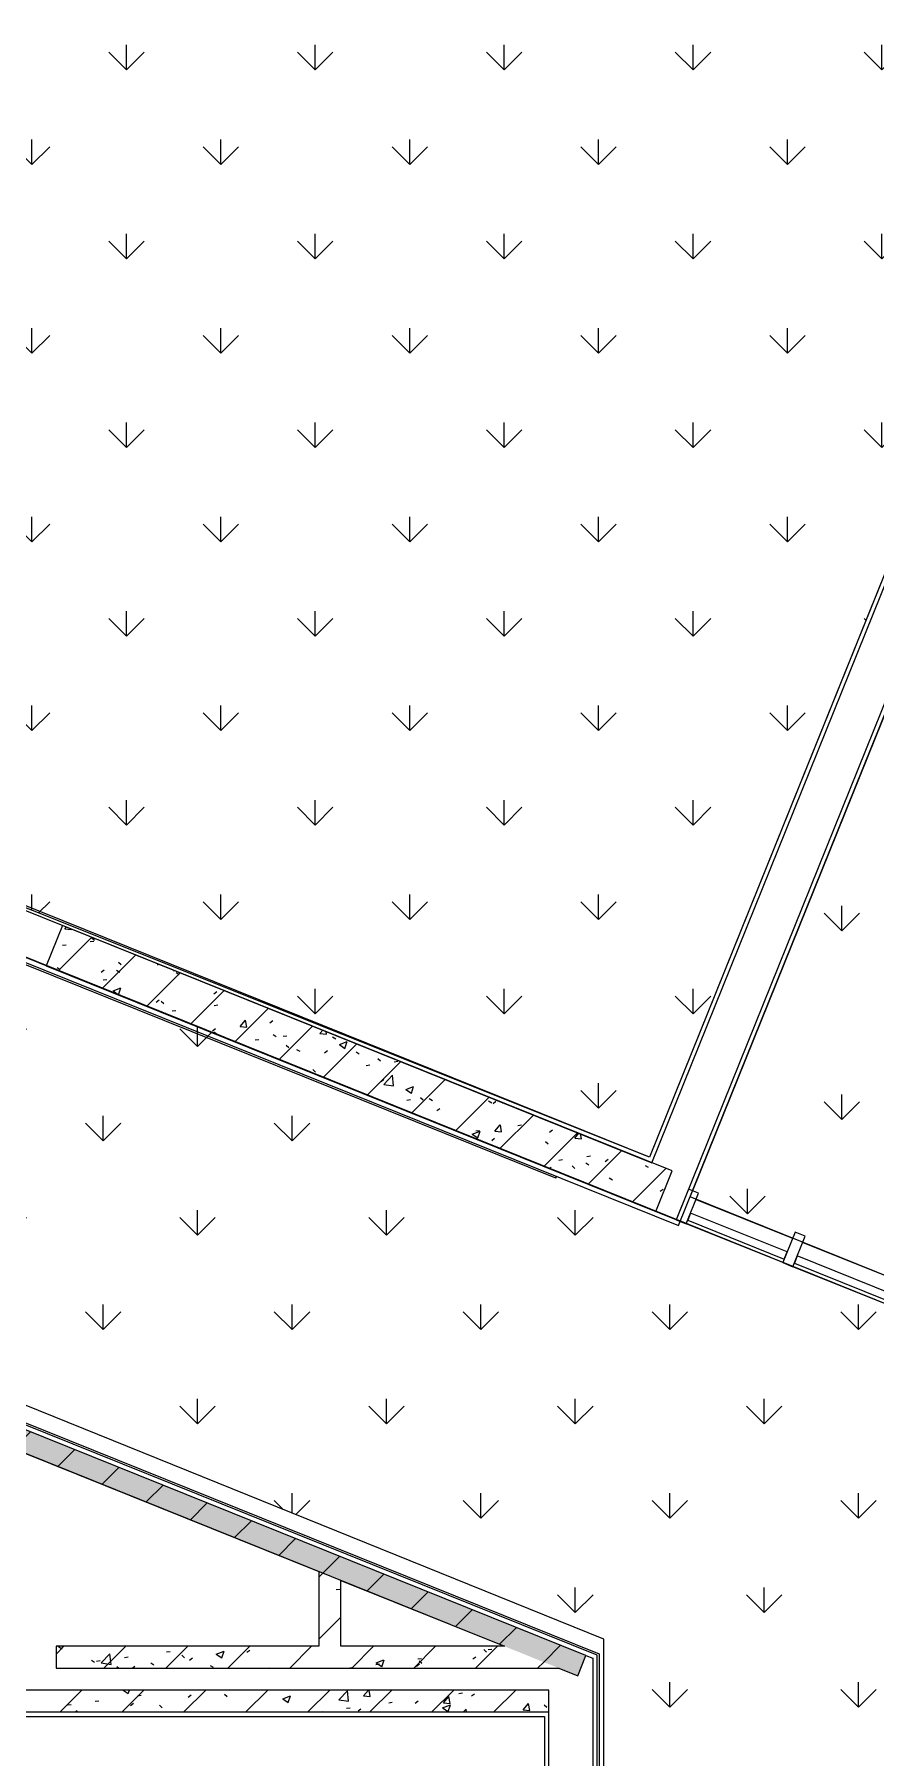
# Model space of a CAD drawing. Header units: millimetres. Extents: x -584918 to 2941280, y 3000189 to 4229862.
# Drawn here: x 202286 to 206125, y 4018534 to 4026404 of the extents above; entities that cross this region are included whole.
import ezdxf

# ---------------------------------------------------------------- set-up
doc = ezdxf.new("R2010")
doc.units = ezdxf.units.MM
for name, color, linetype, lineweight in [('Витраж', 7, 'Continuous', 0), ('Линии', 7, 'Continuous', 0), ('Панели витража', 7, 'Continuous', 0), ('Стены внутренние', 7, 'Continuous', 0), ('Стены несущие', 7, 'Continuous', 0), ('Стены отделка', 7, 'Continuous', 0), ('экспертиза условные обозначения', 1, 'Continuous', 0)]:
    doc.layers.add(name, color=color, linetype=linetype, lineweight=lineweight)
pattern_1 = [(45, (188753.27, 4005092.92), (-141.4214, 141.4214), [])]
pattern_2 = [(50, (188753.27, 4005092.92), (364.368, -31.8783), [38.1, -419.1]), (355, (188753.27, 4005092.9), (-70.486, 382.1133), [30.48, -335.28]), (100.451, (188783.63, 4005090.26), (293.885, 350.2334), [32.38, -356.18]), (46.184, (188753.27, 4005194.5), (542.1585, -84.086), [57.15, -628.65]), (96.636, (188798.45, 4005187.5), (474.805, 494.855), [48.57, -534.27]), (351.184, (188753.27, 4005194.5), (474.81, 494.85), [45.72, -502.92]), (21, (188804.07, 4005169.12), (303.2285, -204.5305), [38.1, -419.1]), (326, (188804.07, 4005169.1), (123.604, 368.376), [30.48, -335.28]), (71.451, (188829.33, 4005152.07), (426.834, 163.8427), [32.38, -356.18]), (37.5, (188753.27, 4005092.92), (6.17665, 169.11015), [16.764, -314.452, 16.764, -323.596, -336.55]), (37.5, (188753.27, 4005092.92), (6.17665, 169.11015), [-671.576, 16.764, -319.786]), (7.5, (188753.27, 4005092.92), (133.6389, 200.3615), [16.764, -177.292, 16.764, -306.832, -128.27]), (7.5, (188753.27, 4005092.92), (133.6389, 200.3615), [-517.652, 16.764, -111.506]), (327.5, (188639.98, 4005092.92), (271.1818, -11.4584), [16.764, -110.236, 16.764, -379.476, -525.78]), (327.5, (188639.98, 4005092.92), (271.1818, -11.4584), [-523.24, 16.764, -509.016]), (317.5, (188589.18, 4005092.92), (296.2585, 50.8528), [16.764, -148.336, 16.764, -246.38, -373.38]), (317.5, (188589.18, 4005092.92), (296.2585, 50.8528), [-428.244, 16.764, -356.616])]

# ---------------------------------------------------------------- blocks, each defined once
blk = doc.blocks.new('Прямоугольный импост - 50х150 мм-7525295-АР Этаж 03')
at = {"layer": 'Витраж', "lineweight": 18}
for p, q in [((0, 35), (-50, 35)), ((-50, 35), (-50, -115)), ((0, -115), (0, 35)), ((-50, -115), (0, -115))]:
    blk.add_line(p, q, dxfattribs=at)
blk = doc.blocks.new('Системная панель - Cтеклопакет Двухкамерный_36 мм-7525296-АР Этаж 03')
at = {"layer": 'Панели витража', "lineweight": 18}
for p, q in [((237.5, 18), (-237.5, 18)), ((-237.5, 18), (-237.5, -18)), ((237.5, -18), (237.5, 18)), ((-237.5, -18), (237.5, -18))]:
    blk.add_line(p, q, dxfattribs=at)
blk = doc.blocks.new('Системная панель - Cтеклопакет Двухкамерный_36 мм-7525297-АР Этаж 03')
at = {"layer": 'Панели витража', "lineweight": 18}
for p, q in [((537.5, 18), (-537.5, 18)), ((-537.5, 18), (-537.5, -18)), ((537.5, -18), (537.5, 18)), ((-537.5, -18), (537.5, -18))]:
    blk.add_line(p, q, dxfattribs=at)
blk = doc.blocks.new('Прямоугольный импост - 50х120 мм _горизонтальный импост витража_-7444954-АР Этаж 03')
at = {"layer": 'Витраж'}
for p, q in [((16552.8, 15990.4), (16993.4, 15812.9)), ((16948.5, 15701.6), (16508, 15879.1))]:
    blk.add_line(p, q, dxfattribs=at)
blk = doc.blocks.new('Прямоугольный импост - 50х120 мм _горизонтальный импост витража_-7415408-АР Этаж 03')
at = {"layer": 'Витраж'}
for p, q in [((17039.8, 15794.2), (18036.9, 15392.4)), ((17992, 15281.1), (16994.9, 15682.9))]:
    blk.add_line(p, q, dxfattribs=at)
blk = doc.blocks.new('Прямоугольный импост - 50х150 мм-7525294-АР Этаж 03')
at = {"layer": 'Витраж', "lineweight": 18}
for p, q in [((-25, 35), (25, 35)), ((-25, -115), (-25, 35)), ((25, 35), (25, -115)), ((25, -115), (-25, -115))]:
    blk.add_line(p, q, dxfattribs=at)

msp = doc.modelspace()

# ---------------------------------------------------------------- hatches: boundary and pattern name
at = {"layer": 'Стены внутренние'}
h = msp.add_hatch(dxfattribs=at)
h.set_pattern_fill('FP_4', color=256, style=0, pattern_type=2)
h.set_pattern_definition(pattern_1)
h.paths.add_polyline_path([(204765.476, 4018907.711), (204802.854, 4019000.463), (195676.63, 4022678.195), (195639.252, 4022585.443), (204679.772, 4018942.249)])
h = msp.add_hatch(dxfattribs=at)
h.set_pattern_fill('FP_5', color=256, style=0, pattern_type=2)
h.set_pattern_definition(pattern_2)
h.paths.add_polyline_path([(204765.476, 4018907.711), (204802.854, 4019000.463), (195676.63, 4022678.195), (195639.252, 4022585.443), (204679.772, 4018942.249)])
h = msp.add_hatch(dxfattribs=at)
h.set_pattern_fill('FP_4', color=256, style=0, pattern_type=2)
h.set_pattern_definition(pattern_1)
h.paths.add_polyline_path([(205122.115, 4021028.096), (205196.87, 4021213.6), (202414.313, 4022334.929), (202339.558, 4022149.425), (205093.043, 4021039.811)])
h = msp.add_hatch(dxfattribs=at)
h.set_pattern_fill('FP_5', color=256, style=0, pattern_type=2)
h.set_pattern_definition(pattern_2)
h.paths.add_polyline_path([(205122.115, 4021028.096), (205196.87, 4021213.6), (202414.313, 4022334.929), (202339.558, 4022149.425), (205093.043, 4021039.811)])
h = msp.add_hatch(dxfattribs=at)
h.set_pattern_fill('FP_4', color=256, style=0, pattern_type=2)
h.set_pattern_definition(pattern_1)
h.paths.add_polyline_path([(203584.165, 4019042.249), (203684.165, 4019042.249), (203684.165, 4019343.464), (203584.165, 4019383.762), (203584.165, 4019052.293)])
h = msp.add_hatch(dxfattribs=at)
h.set_pattern_fill('FP_5', color=256, style=0, pattern_type=2)
h.set_pattern_definition(pattern_2)
h.paths.add_polyline_path([(203584.165, 4019042.249), (203684.165, 4019042.249), (203684.165, 4019343.464), (203584.165, 4019383.762), (203584.165, 4019052.293)])
h = msp.add_hatch(dxfattribs=at)
h.set_pattern_fill('FP_4', color=256, style=0, pattern_type=2)
h.set_pattern_definition(pattern_1)
h.paths.add_polyline_path([(204679.772, 4018942.249), (204431.624, 4019042.249), (202384.165, 4019042.249), (202384.165, 4018942.249), (204634.165, 4018942.249)])
h = msp.add_hatch(dxfattribs=at)
h.set_pattern_fill('FP_5', color=256, style=0, pattern_type=2)
h.set_pattern_definition(pattern_2)
h.paths.add_polyline_path([(204679.772, 4018942.249), (204431.624, 4019042.249), (202384.165, 4019042.249), (202384.165, 4018942.249), (204634.165, 4018942.249)])
h = msp.add_hatch(dxfattribs=at)
h.set_pattern_fill('FP_4', color=256, style=0, pattern_type=2)
h.set_pattern_definition(pattern_1)
h.paths.add_polyline_path([(201704.165, 4018742.249), (204634.165, 4018742.249), (204634.165, 4018842.249), (201684.165, 4018842.249), (201684.165, 4018742.249)])
h = msp.add_hatch(dxfattribs=at)
h.set_pattern_fill('FP_5', color=256, style=0, pattern_type=2)
h.set_pattern_definition(pattern_2)
h.paths.add_polyline_path([(201704.165, 4018742.249), (204634.165, 4018742.249), (204634.165, 4018842.249), (201684.165, 4018842.249), (201684.165, 4018742.249)])
at = {"layer": 'экспертиза условные обозначения'}
h = msp.add_hatch(dxfattribs=at)
h.set_pattern_fill('GRASS', color=2, scale=24)
h.set_pattern_definition([(90, (109166.84, 3464580.1), (-431.0523, 431.0523), [114.3, -747.8046]), (45, (109166.84, 3464580.1), (-431.0523, 431.0523), [114.3, -495.3]), (135, (109166.84, 3464580.1), (-431.0523, -431.0523), [114.3, -495.3])])
h.paths.add_polyline_path([(198054.974, 4024091.677), (201766.434, 4033248.088), (208778.477, 4030422.34), (205093.043, 4021277.003)])
h = msp.add_hatch(dxfattribs=at)
h.set_pattern_fill('GRASS', color=2, scale=24)
h.set_pattern_definition([(90, (102087.3, 3439958.13), (-431.0523, 431.0523), [114.3, -747.8046]), (45, (102087.3, 3439958.1), (-431.0523, 431.0523), [114.3, -495.3]), (135, (102087.3, 3439958.1), (-431.0523, -431.0523), [114.3, -495.3])])
h.paths.add_polyline_path([(206602.338, 4024366.818), (208132.744, 4023750.087), (206817.951, 4020474.076), (205278.27, 4021094.545), (206597.7, 4024368.687)])
at = {"layer": 'экспертиза условные обозначения', "lineweight": -3}
h = msp.add_hatch(dxfattribs=at)
h.set_pattern_fill('GRASS', color=3, scale=24)
h.set_pattern_definition([(90, (188374.25, 3759702.1), (-431.0523, 431.0523), [114.3, -747.8046]), (45, (188374.25, 3759702.1), (-431.0523, 431.0523), [114.3, -495.3]), (135, (188374.25, 3759702.1), (-431.0523, -431.0523), [114.3, -495.3])])
edge = h.paths.add_edge_path()
edge.add_line((197174.524, 4022187.771), (197884.699, 4023950.057))
edge.add_line((197884.699, 4023950.057), (211211.276, 4018574.255))
edge.add_line((211211.276, 4018574.255), (210502.97, 4016816.606))
edge.add_line((210502.97, 4016816.606), (209348.703, 4017281.759))
edge.add_arc((208902.24, 4016256.474), 1118.275, 66.4691573, 178.9169665)
edge.add_line((207784.165, 4016277.61), (207784.165, 4014442.249))
edge.add_line((207784.165, 4014442.249), (204884.165, 4014442.249))
edge.add_line((204884.165, 4014442.249), (204884.165, 4019075.51))
edge.add_line((204884.165, 4019075.51), (200948.703, 4020666.833))
edge.add_line((200948.703, 4020666.833), (197174.524, 4022187.771))

# ---------------------------------------------------------------- linework, layer by layer
at = {"layer": 'Линии'}
for p, q in [((206597.7, 4024368.687), (205289.483, 4021122.371)), ((204183.476, 4019142.249), (201684.165, 4020149.434))]:
    msp.add_line(p, q, dxfattribs=at)
at = {"layer": 'Стены внутренние'}
for p, q in [((204665.692, 4021179.683), (198006.107, 4023863.397)), ((197257.793, 4022073.354), (204864.165, 4019008.1)), ((204665.692, 4021179.683), (204669.43, 4021188.958)), ((204864.165, 4019008.1), (204864.165, 4014472.249))]:
    msp.add_line(p, q, dxfattribs=at)
at = {"layer": 'Стены несущие'}
for p, q in [((204802.854, 4019000.463), (195676.63, 4022678.195)), ((202414.313, 4022334.929), (202339.558, 4022149.425)), ((205196.87, 4021213.6), (202414.313, 4022334.929)), ((202339.558, 4022149.425), (205122.115, 4021028.096)), ((205122.115, 4021028.096), (205196.87, 4021213.6)), ((201684.165, 4020149.434), (203584.165, 4019383.762)), ((203584.165, 4019383.762), (203584.165, 4019042.249)), ((203684.165, 4019343.464), (204431.624, 4019042.249)), ((203684.165, 4019042.249), (203684.165, 4019343.464)), ((203584.165, 4019042.249), (202384.165, 4019042.249)), ((202384.165, 4019042.249), (202384.165, 4018942.249)), ((204431.624, 4019042.249), (203684.165, 4019042.249)), ((204765.476, 4018907.711), (204802.854, 4019000.463)), ((202384.165, 4018942.249), (204679.772, 4018942.249)), ((204679.772, 4018942.249), (204765.476, 4018907.711)), ((204634.165, 4018842.249), (201684.165, 4018842.249)), ((204634.165, 4018742.249), (204634.165, 4018842.249)), ((201684.165, 4018742.249), (204634.165, 4018742.249))]:
    msp.add_line(p, q, dxfattribs=at)
at = {"layer": 'Стены отделка'}
for p, q in [((208778.477, 4030422.34), (205093.043, 4021277.003)), ((205104.118, 4021250.977), (208804.503, 4030433.414)), ((206579.15, 4024376.162), (205214.867, 4020990.718)), ((205225.941, 4020964.692), (206597.7, 4024368.687)), ((205093.043, 4021277.003), (198081, 4024102.752)), ((197995.932, 4023878.278), (205225.941, 4020964.692)), ((201765.05, 4022596.572), (205104.118, 4021250.977)), ((205214.867, 4020990.718), (201690.295, 4022411.068)), ((204854.165, 4019001.348), (197254.055, 4022064.079)), ((204802.854, 4019000.463), (204834.165, 4018987.845)), ((204834.165, 4018987.845), (204834.165, 4014442.249)), ((204854.165, 4014462.249), (204854.165, 4019001.348)), ((201704.165, 4018722.249), (204614.165, 4018722.249)), ((204614.165, 4018722.249), (204614.165, 4016262.249)), ((204634.165, 4017742.249), (204634.165, 4018742.249))]:
    msp.add_line(p, q, dxfattribs=at)
at = {"layer": 'экспертиза условные обозначения', "color": 2}
for points in [[(198054.974, 4024091.677), (201766.434, 4033248.088), (208778.477, 4030422.34), (205093.043, 4021277.003), (198054.974, 4024091.677)], [(206602.338, 4024366.818), (208132.744, 4023750.087), (206817.951, 4020474.076), (205278.27, 4021094.545), (206597.7, 4024368.687), (206602.338, 4024366.818)]]:
    msp.add_lwpolyline(points, dxfattribs=at)
at = {"layer": 'экспертиза условные обозначения', "color": 3, "lineweight": -3}
msp.add_lwpolyline([(197174.524, 4022187.771), (197884.699, 4023950.057), (211211.276, 4018574.255), (210502.97, 4016816.606), (209348.703, 4017281.759, 0.53421838), (207784.165, 4016277.61), (207784.165, 4014442.249), (204884.165, 4014442.249), (204884.165, 4019075.51), (200948.703, 4020666.833), (197174.524, 4022187.771)], format="xyb", dxfattribs=at)

# ---------------------------------------------------------------- block references
at = {"layer": 'Витраж', "rotation": 158.0513009164576}
msp.add_blockref('Прямоугольный импост - 50х150 мм-7525295-АР Этаж 03', (205227.949, 4021023.181), dxfattribs=at)
at = {"layer": 'Витраж'}
for name in ['Прямоугольный импост - 50х120 мм _горизонтальный импост витража_-7444954-АР Этаж 03', 'Прямоугольный импост - 50х120 мм _горизонтальный импост витража_-7415408-АР Этаж 03']:
    msp.add_blockref(name, (188753.266, 4005092.916), dxfattribs=at)
at = {"layer": 'Витраж', "extrusion": (0, 0, -1), "rotation": 201.9486990835424}
msp.add_blockref('Прямоугольный импост - 50х150 мм-7525294-АР Этаж 03', (-205738.084, 4020817.605), dxfattribs=at)
at = {"layer": 'Панели витража', "rotation": 338.0513009164576}
for name, p in [('Системная панель - Cтеклопакет Двухкамерный_36 мм-7525296-АР Этаж 03', (205494.61, 4020915.721)), ('Системная панель - Cтеклопакет Двухкамерный_36 мм-7525297-АР Этаж 03', (206259.814, 4020607.355))]:
    msp.add_blockref(name, p, dxfattribs=at)

doc.saveas('drawing.dxf')
